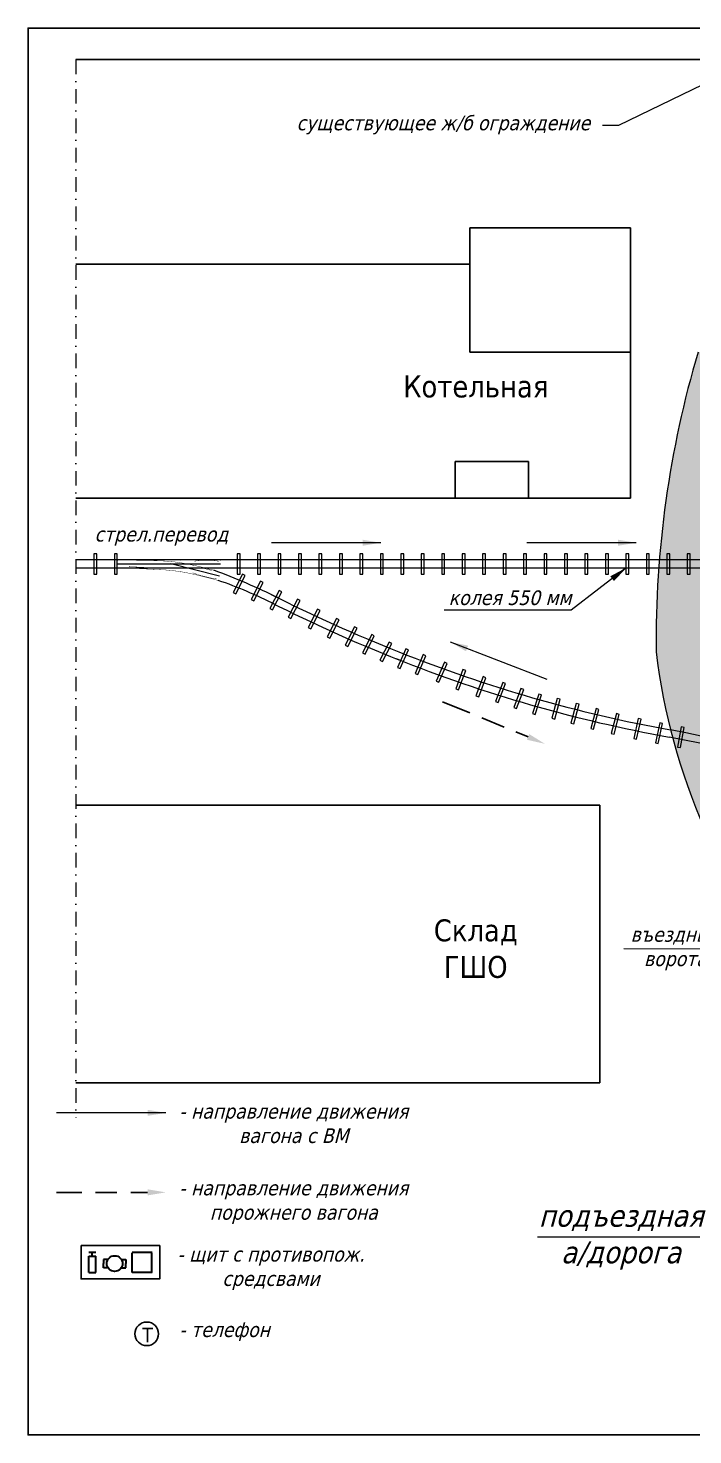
# Model space of a CAD drawing. Header units: millimetres. Extents: x -46762 to 161452, y -66984 to 31524.
# Drawn here: x 150594 to 151048, y -66984 to -66022 of the extents above; entities that cross this region are included whole.
import ezdxf

# ---------------------------------------------------------------- set-up
doc = ezdxf.new("R2010")
doc.units = ezdxf.units.MM
doc.header["$LTSCALE"] = 0.5
doc.linetypes.add('IRA2', pattern=[4, 2, -1, 0, -1])
doc.styles.get("Standard").update_dxf_attribs({"font": 'TIMES.TTF'})
doc.linetypes.add('FENCELINE1', pattern='A,6.35,-2.54,[133,ltypeshp.shx,S=2.54,R=0,X=-2.54,Y=0],-2.54,25.4', length=36.83)
doc.dimstyles.new('ISO-25', dxfattribs={"dimscale": 50, "dimtxt": 2.5, "dimasz": 2.5, "dimexe": 1.25, "dimexo": 0.625, "dimtad": 1, "dimdec": 0, "dimtxsty": 'Standard', "dimcen": 2.5, "dimadec": 0, "dimazin": 0, "dimtfac": 1, "dimtdec": 0, "dimtmove": 0, "dimatfit": 3, "dimfxl": 1, "dimarcsym": 0})

# ---------------------------------------------------------------- blocks, each defined once
blk = doc.blocks.new('СП-1.4-550')
blk.add_line((6625.198961285823, 280.8631900775558), (13666.97129164534, 280.8631900775558))
at = {"const_width": 27.3972603}
for points in [[(6625.198961285823, 592.8722897342614), (6625.198961285823, 518.8540904208476)], [(6625.198961285823, 555.8631900775563), (13666.97129164534, 555.8631900775563)], [(6625.198961285823, 42.87228973426318), (6625.198961285823, -31.14590957914879)], [(6625.198961285823, 5.863190077556283), (7410.705958716993, 5.863190077556283), (7926.854912877563, -27.91069151014563), (8850.442663393369, -73.45543429554891), (9874.04171375298, -125.3037760928091), (10496.60723218851, -185.3708780387533), (10935.2393945996, -246.8122350806952)], [(7401.918914122209, 97.78387350841331), (9514.268163237459, -2.112843564513241)], [(12067.11483321807, 134.607313082377), (11320.90375018848, 299.018727839717), (10854.34433843216, 375.4266658172819), (10511.63008454642, 422.5562417906003), (9875.800753013085, 480.2621681620658), (9431.756105104476, 503.9047577025558), (7410.44510413779, 542.2139937187593)], [(9506.211807890133, 38.60832239435331), (9506.211807890133, -42.90475993789914)], [(9514.268163237459, -2.112843564513241), (12457.99770594891, -8.357151736246038), (13061.72393421002, -162.3937188913995)], [(10938.3355605996, 592.8722897342614), (10938.3355605996, 518.8540904208476)], [(11867.02751392833, 475.2797227782667), (12249.9195485488, 517.4319114799018), (13162.60896271924, 517.4319114799018), (13563.72080042146, 470.4567435058834)], [(13096.86496300688, 40.41520671437502), (12476.72445347693, 40.41520671437502), (12067.11483321807, 134.607313082377)], [(13205.84313901149, 5.293959968666968), (12594.69643097289, 5.293959968666968), (13190.34625262183, -142.4448566780793)], [(13211.76053621345, 43.75601260643634), (13211.76053621345, -36.67669177403877)], [(13666.97129164534, 592.8722897342614), (13666.97129164534, 518.8540904208476)], [(10938.37829529864, -209.5879561648926), (10922.42911275882, -290.3892319616589)], [(10935.2393945996, -246.8122350806952), (11274.51264063632, -305.5170330142064), (11696.10032770056, -394.1119689182633), (12117.58797110512, -489.1236805952576), (13488.64186268936, -838.9385883434934)], [(11759.73698800446, -325.3564292405845), (12158.29437759701, -464.7513578939652), (12994.00921195118, -676.2311590769223), (13404.44190745428, -733.0634612417962)], [(13205.14283339398, -106.0912141979807), (13179.77447854327, -183.2183683828262)], [(13501.24118827009, -805.7568829450847), (13484.06011009903, -875.553003466377)]]:
    blk.add_lwpolyline(points, dxfattribs=at)
blk.add_lwpolyline([(13595.05126334425, -553.1640397740794), (10264.24130000323, 280.8631900775559)])

msp = doc.modelspace()

# ---------------------------------------------------------------- hatches: boundary and pattern name
at = {"lineweight": 30}
h = msp.add_hatch(color=9, dxfattribs=at)
edge = h.paths.add_edge_path()
edge.add_line((151051.9449971843, -66243.5605334494), (151101.9449971843, -66243.5605334494))
edge.add_arc((151765.2840656288, -66440.79976696512), 692.0419315061039, 163.4405223437133, 180.6086991213711)
edge.add_line((151073.2811874835, -66448.15174638305), (151023.2870343751, -66448.68289444089))
edge.add_arc((151715.2840656288, -66440.79976696512), 692.0419315061039, 163.4405223437133, 180.652676783956, ccw=False)
h = msp.add_hatch(color=9, dxfattribs=at)
edge = h.paths.add_edge_path()
edge.add_line((151023.2870343751, -66448.68289444089), (151073.2811874835, -66448.15174638305))
edge.add_arc((151444.4909049674, -66396.40474533138), 374.7991548447367, 187.9359464789209, 204.250346389043)
edge.add_line((151102.764192268, -66550.34389012556), (151056.3618045278, -66569.32845231304))
edge.add_arc((151433.8756622239, -66400.97720956152), 413.3507635030148, 186.62739563789, 204.0343474534246, ccw=False)

# ---------------------------------------------------------------- linework, layer by layer
at = {"color": 7, "linetype": 'IRA2', "lineweight": 0, "ltscale": 10}
msp.add_line((150626.1740366623, -66043.5605334494), (150626.1740366623, -66767.31182032553), dxfattribs=at)
at = {"color": 7, "linetype": 'FENCELINE1', "lineweight": 30}
msp.add_line((150626.1740366623, -66043.5605334494), (151390.7905418557, -66043.5605334494), dxfattribs=at)
at = {"color": 7, "lineweight": 30}
for p, q in [((151005.7905418557, -66158.5605334494), (150895.7905418557, -66158.5605334494)), ((150895.7905418557, -66243.5605334494), (150895.7905418557, -66158.5605334494)), ((151005.7905418557, -66243.5605334494), (151005.7905418557, -66158.5605334494)), ((150626.1740366623, -66183.5605334494), (150895.7905418557, -66183.5605334494)), ((151005.7905418557, -66243.5605334494), (150895.7905418557, -66243.5605334494)), ((151005.7905418557, -66243.5605334494), (151005.7905418557, -66343.5605334494)), ((150885.7905418557, -66343.5605334494), (150885.7905418557, -66318.5605334494)), ((150885.7905418557, -66318.5605334494), (150935.7905418557, -66318.5605334494)), ((150935.7905418557, -66318.5605334494), (150935.7905418557, -66343.5605334494)), ((151005.7905418557, -66343.5605334494), (150626.1740366623, -66343.5605334494)), ((151005.7905418557, -66343.5605334494), (150915.5798042625, -66343.5605334494)), ((150984.7897984422, -66553.5605334494), (150626.1740366623, -66553.56053344942)), ((150984.7897984422, -66553.5605334494), (150984.7897984422, -66743.5605334494)), ((150984.7897984422, -66743.5605334494), (150626.1740366623, -66743.56053344939))]:
    msp.add_line(p, q, dxfattribs=at)
at = {"color": 7, "lineweight": 0}
for p, q in [((151090.7905418557, -66385.8105334494), (150626.1740366623, -66385.8105334494)), ((151090.7905418557, -66391.3105334494), (150626.1740366623, -66391.3105334494))]:
    msp.add_line(p, q, dxfattribs=at)
at = {"color": 7, "lineweight": 35}
for p, q in [((150634.9692414142, -66859.23995423672), (150639.9048004345, -66859.23995423672)), ((150634.9692414142, -66861.99195062372), (150639.9048004345, -66861.99195062372)), ((150634.9692414142, -66873.28120251175), (150634.9692414142, -66861.99195062372)), ((150637.4370209244, -66861.99195062372), (150637.4370209244, -66859.23995423672)), ((150639.9048004345, -66873.28120251175), (150639.9048004345, -66861.99195062372)), ((150645.1065681462, -66864.30446725446), (150645.1065681462, -66867.12875795696)), ((150648.132932236, -66864.30446725446), (150645.1065681462, -66864.30446725446)), ((150645.1065681462, -66869.95304865946), (150645.1065681462, -66867.12875795696)), ((150657.31454038, -66864.30446725446), (150660.3409044698, -66864.30446725446)), ((150660.3409044698, -66864.30446725446), (150660.3409044698, -66867.12875795696)), ((150660.3409044698, -66869.95304865946), (150660.3409044698, -66867.12875795696)), ((150664.6674329482, -66873.23714738077), (150664.6674329482, -66859.68514738078)), ((150678.3468060159, -66859.60712643169), (150664.794806016, -66859.60712643169)), ((150678.2194329483, -66873.23714738077), (150678.2194329483, -66859.68514738078)), ((150634.9692414142, -66873.28120251175), (150639.9048004345, -66873.28120251175)), ((150648.132932236, -66869.95304865946), (150645.1065681462, -66869.95304865946)), ((150657.31454038, -66869.95304865946), (150660.3409044698, -66869.95304865946)), ((150678.3468060159, -66873.23714738077), (150664.794806016, -66873.23714738077))]:
    msp.add_line(p, q, dxfattribs=at)
at = {"color": 7, "lineweight": 30}
for points in [[(151954.3457285744, -66984.2911938586), (151954.3457285744, -66022.0111938586), (150593.5457285744, -66022.0111938586), (150593.5457285744, -66984.2911938586), (151954.3457285744, -66984.2911938586)], [(150895.6755380406, -66490.42569380628), (150877.0700818757, -66482.76850226917)], [(150919.3402242098, -66500.16504300889), (150904.0562772503, -66493.87483930332)], [(150935.6243718027, -66506.86688552394), (150927.2477626363, -66503.41943977195)], [(150630.185954113, -66818.40942468421), (150612.980086173, -66818.40942468421)], [(150654.2444820329, -66818.40942468421), (150639.6259581061, -66818.40942468421)], [(150675.3267108643, -66818.40942468421), (150663.8587369597, -66818.40942468421)]]:
    msp.add_lwpolyline(points, dxfattribs=at)
at = {"color": 7, "lineweight": 0}
for points in [[(150638.533958612, -66395.5605334494), (150640.533958612, -66395.5605334494), (150640.533958612, -66381.5605334494), (150638.533958612, -66381.5605334494), (150638.533958612, -66395.5605334494)], [(150652.533958612, -66395.5605334494), (150654.533958612, -66395.5605334494), (150654.533958612, -66381.5605334494), (150652.533958612, -66381.5605334494), (150652.533958612, -66395.5605334494)], [(150736.533958612, -66395.5605334494), (150738.533958612, -66395.5605334494), (150738.533958612, -66381.5605334494), (150736.533958612, -66381.5605334494), (150736.533958612, -66395.5605334494)], [(150750.533958612, -66395.5605334494), (150752.533958612, -66395.5605334494), (150752.533958612, -66381.5605334494), (150750.533958612, -66381.5605334494), (150750.533958612, -66395.5605334494)], [(150764.533958612, -66395.5605334494), (150766.533958612, -66395.5605334494), (150766.533958612, -66381.5605334494), (150764.533958612, -66381.5605334494), (150764.533958612, -66395.5605334494)], [(150778.533958612, -66395.5605334494), (150780.533958612, -66395.5605334494), (150780.533958612, -66381.5605334494), (150778.533958612, -66381.5605334494), (150778.533958612, -66395.5605334494)], [(150792.533958612, -66395.5605334494), (150794.533958612, -66395.5605334494), (150794.533958612, -66381.5605334494), (150792.533958612, -66381.5605334494), (150792.533958612, -66395.5605334494)], [(150806.533958612, -66395.5605334494), (150808.533958612, -66395.5605334494), (150808.533958612, -66381.5605334494), (150806.533958612, -66381.5605334494), (150806.533958612, -66395.5605334494)], [(150820.533958612, -66395.5605334494), (150822.533958612, -66395.5605334494), (150822.533958612, -66381.5605334494), (150820.533958612, -66381.5605334494), (150820.533958612, -66395.5605334494)], [(150834.533958612, -66395.5605334494), (150836.533958612, -66395.5605334494), (150836.533958612, -66381.5605334494), (150834.533958612, -66381.5605334494), (150834.533958612, -66395.5605334494)], [(150848.533958612, -66395.5605334494), (150850.533958612, -66395.5605334494), (150850.533958612, -66381.5605334494), (150848.533958612, -66381.5605334494), (150848.533958612, -66395.5605334494)], [(150862.533958612, -66395.5605334494), (150864.533958612, -66395.5605334494), (150864.533958612, -66381.5605334494), (150862.533958612, -66381.5605334494), (150862.533958612, -66395.5605334494)], [(150876.533958612, -66395.5605334494), (150878.533958612, -66395.5605334494), (150878.533958612, -66381.5605334494), (150876.533958612, -66381.5605334494), (150876.533958612, -66395.5605334494)], [(150890.533958612, -66395.5605334494), (150892.533958612, -66395.5605334494), (150892.533958612, -66381.5605334494), (150890.533958612, -66381.5605334494), (150890.533958612, -66395.5605334494)], [(150904.533958612, -66395.5605334494), (150906.533958612, -66395.5605334494), (150906.533958612, -66381.5605334494), (150904.533958612, -66381.5605334494), (150904.533958612, -66395.5605334494)], [(150918.533958612, -66395.5605334494), (150920.533958612, -66395.5605334494), (150920.533958612, -66381.5605334494), (150918.533958612, -66381.5605334494), (150918.533958612, -66395.5605334494)], [(150932.533958612, -66395.5605334494), (150934.533958612, -66395.5605334494), (150934.533958612, -66381.5605334494), (150932.533958612, -66381.5605334494), (150932.533958612, -66395.5605334494)], [(150946.533958612, -66395.5605334494), (150948.533958612, -66395.5605334494), (150948.533958612, -66381.5605334494), (150946.533958612, -66381.5605334494), (150946.533958612, -66395.5605334494)], [(150960.533958612, -66395.5605334494), (150962.533958612, -66395.5605334494), (150962.533958612, -66381.5605334494), (150960.533958612, -66381.5605334494), (150960.533958612, -66395.5605334494)], [(150974.533958612, -66395.5605334494), (150976.533958612, -66395.5605334494), (150976.533958612, -66381.5605334494), (150974.533958612, -66381.5605334494), (150974.533958612, -66395.5605334494)], [(150988.533958612, -66395.5605334494), (150990.533958612, -66395.5605334494), (150990.533958612, -66381.5605334494), (150988.533958612, -66381.5605334494), (150988.533958612, -66395.5605334494)], [(151002.533958612, -66395.5605334494), (151004.533958612, -66395.5605334494), (151004.533958612, -66381.5605334494), (151002.533958612, -66381.5605334494), (151002.533958612, -66395.5605334494)], [(151016.533958612, -66395.5605334494), (151018.533958612, -66395.5605334494), (151018.533958612, -66381.5605334494), (151016.533958612, -66381.5605334494), (151016.533958612, -66395.5605334494)], [(151030.533958612, -66395.5605334494), (151032.533958612, -66395.5605334494), (151032.533958612, -66381.5605334494), (151030.533958612, -66381.5605334494), (151030.533958612, -66395.5605334494)], [(151044.533958612, -66395.5605334494), (151046.533958612, -66395.5605334494), (151046.533958612, -66381.5605334494), (151044.533958612, -66381.5605334494), (151044.533958612, -66395.5605334494)], [(150733.8812782283, -66408.113196966), (150735.6632912767, -66409.02117796548), (150742.0191582731, -66396.54708662684), (150740.2371452247, -66395.63910562737), (150733.8812782283, -66408.113196966)], [(150746.1945137031, -66412.76425900415), (150747.9765267515, -66413.67224000362), (150754.3323937478, -66401.19814866499), (150752.5503806995, -66400.29016766552), (150746.1945137031, -66412.76425900415)], [(150758.9059579674, -66419.1167813584), (150760.6879710158, -66420.02476235788), (150767.0438380122, -66407.55067101924), (150765.2618249638, -66406.64269001977), (150758.9059579674, -66419.1167813584)], [(150771.4407311463, -66425.03258269475), (150773.2227441947, -66425.94056369422), (150779.578611191, -66413.46647235559), (150777.7965981427, -66412.55849135612), (150771.4407311463, -66425.03258269475)], [(150785.230756421, -66431.9241707972), (150787.0127694694, -66432.83215179667), (150793.3686364658, -66420.35806045803), (150791.5866234174, -66419.45007945856), (150785.230756421, -66431.9241707972)], [(150798.2328205874, -66438.4219323642), (150800.0148336358, -66439.32991336368), (150806.3707006321, -66426.85582202504), (150804.5886875837, -66425.94784102557), (150798.2328205874, -66438.4219323642)], [(150810.4469236454, -66444.1320408604), (150812.2289366937, -66445.04002185987), (150818.5848036901, -66432.56593052123), (150816.8027906417, -66431.65794952176), (150810.4469236454, -66444.1320408604)], [(150822.2669453094, -66449.25153497592), (150824.0489583578, -66450.15951597539), (150830.4048253542, -66437.68542463676), (150828.6228123058, -66436.77744363729), (150822.2669453094, -66449.25153497592)], [(150834.2261257053, -66454.41317103917), (150836.0081387536, -66455.32115203864), (150842.36400575, -66442.8470607), (150840.5819927016, -66441.93907970053), (150834.2261257053, -66454.41317103917)], [(150846.3217553954, -66459.33332707819), (150848.1454086931, -66460.1544778863), (150853.8934643501, -66447.38890480224), (150852.0698110523, -66446.56775399411), (150846.3217553954, -66459.33332707819)], [(150858.3434411485, -66463.37618035404), (150860.1801886811, -66464.16760849442), (150865.7201856638, -66451.31037576601), (150863.8834381312, -66450.51894762565), (150858.3434411485, -66463.37618035404)], [(150872.8234113815, -66468.63903234535), (150874.6601589142, -66469.43046048573), (150880.2001558969, -66456.57322775733), (150878.3634083642, -66455.78179961696), (150872.8234113815, -66468.63903234535)], [(150886.1939986956, -66473.96217072612), (150888.0703994611, -66474.65435579323), (150892.9156949309, -66461.51955043452), (150891.0392941653, -66460.82736536743), (150886.1939986956, -66473.96217072612)], [(150899.9530886927, -66478.74831101605), (150901.8260330998, -66479.44979462092), (150906.7364183339, -66466.3391837712), (150904.8634739268, -66465.63770016633), (150899.9530886927, -66478.74831101605)], [(150913.3230159411, -66482.71554895931), (150915.1959603482, -66483.41703256418), (150920.1063455823, -66470.30642171446), (150918.2334011752, -66469.6049381096), (150913.3230159411, -66482.71554895931)], [(150925.8362094326, -66486.79177902338), (150927.7091538397, -66487.49326262824), (150932.6195390738, -66474.38265177852), (150930.7465946667, -66473.68116817366), (150925.8362094326, -66486.79177902338)], [(150938.5605818148, -66490.83834987356), (150940.4592075248, -66491.46701545495), (150944.8598665946, -66478.17663548475), (150942.9612408845, -66477.54796990336), (150938.5605818148, -66490.83834987356)], [(150951.9230545033, -66494.09797925336), (150953.8552391144, -66494.6143731231), (150957.4699962028, -66481.0890808456), (150955.5378115917, -66480.57268697584), (150951.9230545033, -66494.09797925336)], [(150964.9437509626, -66497.44383801025), (150966.8761059567, -66497.9595939381), (150970.4863974517, -66484.43310898001), (150968.5540424576, -66483.91735305218), (150964.9437509626, -66497.44383801025)], [(150978.5078953975, -66501.03857123689), (150980.4402503915, -66501.55432716473), (150984.0505418865, -66488.02784220665), (150982.1181868925, -66487.51208627882), (150978.5078953975, -66501.03857123689)], [(150992.4832639685, -66504.42798789075), (150994.4156189626, -66504.9437438186), (150998.0259104576, -66491.41725886051), (150996.0935554635, -66490.90150293268), (150992.4832639685, -66504.42798789075)], [(151007.9071712828, -66507.95259403557), (151009.8597699619, -66508.38544319943), (151012.889714109, -66494.71725244625), (151010.9371154299, -66494.28440328239), (151007.9071712828, -66507.95259403557)], [(151022.7706012506, -66510.94972269563), (151024.7275756825, -66511.36233761674), (151027.6158801303, -66497.66351659384), (151025.6589056984, -66497.25090167276), (151022.7706012506, -66510.94972269563)], [(151037.8708212499, -66513.80742708653), (151039.8385243155, -66514.1654000544), (151042.3443350906, -66500.39147859534), (151040.3766320249, -66500.0335056275), (151037.8708212499, -66513.80742708653)]]:
    msp.add_lwpolyline(points, dxfattribs=at)
at = {"color": 7, "lineweight": 30}
msp.add_lwpolyline([(150629.8227296553, -66854.75898679107), (150683.5997139688, -66854.75898679107), (150683.5997139688, -66877.62249850907), (150629.8227296553, -66877.62249850907)], close=True, dxfattribs=at)
at = {"color": 7, "lineweight": 35}
msp.add_circle((150652.723736308, -66867.12875795696), 5.390000000000001, dxfattribs=at)
at = {"color": 7, "lineweight": 30}
msp.add_circle((150674.7135213919, -66915.17849929244), 8.063661023945315, dxfattribs=at)
at = {"color": 7, "lineweight": 0}
for centre, radius, start, end in [((151715.2840656288, -66440.79976696512), 692.0419315061039, 163.4405223437168, 180.652676783956), ((151236.0319637319, -65466.9474193994), 1055.916912647633, 243.188117813983, 248.3885744639993), ((151236.0319637319, -65472.4474193994), 1055.916912647633, 243.188117813983, 248.3885744639993), ((151203.9128297261, -65557.17285915969), 965.2101611643233, 248.18750567236, 259.7515954555928), ((151203.9128297261, -65557.17285915969), 960.2101611643233, 248.18750567236, 259.7515954555928), ((151433.8756622239, -66400.97720956152), 413.3507635030148, 186.6273956378892, 204.0343474534201), ((150277.4338395758, -70293.45051758525), 3865.955321912656, 73.6714548946826, 78.72836585774503), ((150277.4338395758, -70293.45051758525), 3860.955321912656, 73.6714548946826, 78.7277043653529)]:
    msp.add_arc(centre, radius, start, end, dxfattribs=at)
at = {"color": 7}
for centre, radius, start, end in [((150554.0508443761, -66842.11887972621), 479.1624271325075, 63.90111257212286, 69.67127940334157), ((150619.845697044, -66699.7949526587), 317.4250867384635, 63.27465673963349, 70.93361546951773)]:
    msp.add_arc(centre, radius, start, end, dxfattribs=at)
at = {"color": 7, "lineweight": 30}
for points in [[(150936.4172571494, -66504.9403314487), (150947.1836962542, -66511.62419760381), (150934.8314864561, -66508.79343959919)], [(150675.3267108643, -66816.32609135089), (150687.8267108643, -66818.40942468421), (150675.3267108643, -66820.49275801754)]]:
    msp.add_solid(points, dxfattribs=at)

# ---------------------------------------------------------------- block references
at = {"color": 1, "xscale": 0.01000000001743268, "yscale": 0.01000000001743268, "zscale": 0.01000000001743268, "rotation": 359.9934421576357}
msp.add_blockref('СП-1.4-550', (150588.6113243402, -66391.36158241608), dxfattribs=at)

# ---------------------------------------------------------------- texts
at = {"attachment_point": 5}
for s, insert, char_height, width in [('\\A1;{\\fTahoma|b0|i1|c204|p34;существующее ж/б ограждение}', (150877.608443204, -66088.29421230618), 10, 6995.56), ('\\A1;{\\fTahoma|b0|i0|c204|p34;Котельная}', (150899.8063199323, -66267.26561086826), 15, 6995.56), ('\\A1;{\\fTahoma|b0|i1|c204|p34;стрел.перевод}', (150684.6902864552, -66369.63076432238), 10, 6995.56), ('\\A1;{\\fTahoma|b0|i1|c204|p34;колея 550 мм}', (150923.2701175263, -66411.726724106), 10, 6995.56), ('\\A1;{\\fTahoma|b0|i0|c204|p34;Склад\\PГШО}', (150899.8063199323, -66651.820630573), 15, 6995.56), ('\\A1;{\\fTahoma|b0|i1|c204|p34;въездные\\Pворота}', (151036.3608169759, -66651.72763213923), 10, 6995.56), ('\\A1;{\\fTahoma|b0|i1|c204|p34;- направление движения\\Pпорожнего вагона }', (150775.2853226411, -66825.18791003386), 10, 239.584280019687), ('\\A1;{\\fTahoma|b0|i1|c204|p34;подъездная\\Pа/дорога}', (150999.216931882, -66849.04263548096), 15, 6995.56), ('\\A1;{\\fTahoma|b0|i1|c204|p34;- щит с противопож.\\Pсредсвами}', (150759.7011581238, -66870.49602244177), 10, 239.584280019687), ('\\A1;{\\fTahoma|b0|i0|c204|p34;\\H0.4x;Т}', (150675.2880573134, -66915.96827711561), 25, 6995.56), ('\\A1;{\\fTahoma|b0|i1|c204|p34;- телефон}', (150727.9560262304, -66913.763135101), 10, 239.584280019687)]:
    msp.add_mtext(s, dxfattribs=dict(at, insert=insert, char_height=char_height, width=width))
at = {"color": 1, "insert": (150775.2853226411, -66771.3978526862), "char_height": 10, "width": 239.584280019687, "attachment_point": 5}
msp.add_mtext('\\A1;{\\fTahoma|b0|i1|c204|p34;- направление движения\\Pвагона с ВМ}', dxfattribs=at)

# ---------------------------------------------------------------- leaders
at = {"color": 7, "lineweight": 0}
for points, override in [([(151087.4619498796, -66044.97374262009), (150997.5307203499, -66088.61398710826), (150986.4522735503, -66088.61398710826)], {"dimtxt": 0.25, "dimasz": 0.25, "dimexe": 0.05, "dimexo": 0, "dimgap": 0.125, "dimtad": 0}), ([(151003.0505104476, -66391.01795669337), (150965.1174577305, -66420.06333325955), (150878.2130385485, -66420.06333325955)], {"dimtxt": 0.25, "dimasz": 0.25, "dimexe": 0.05, "dimexo": 0, "dimgap": 0.125, "dimtad": 0}), ([(151204.436225318, -66594.09336738664), (151067.7435230043, -66651.98986618238), (151001.0583973419, -66651.72763213923)], {"dimtxt": 0.25, "dimasz": 0.25, "dimexe": 0.05, "dimexo": 0, "dimgap": 0.125, "dimtad": 0}), ([(151121.2636219778, -66805.52278965688), (151057.4660818005, -66849.15184888552), (150942.0430440812, -66849.15184888552)], {"dimasz": 0.25, "dimgap": 0.625, "dimtad": 0})]:
    msp.add_leader(points, dimstyle='ISO-25', override=override, dxfattribs=at)
at = {"color": 1, "lineweight": 30}
for points in [[(150834.945322031, -66374.03713478133), (150760.0986973397, -66374.03713478133)], [(151009.6617315275, -66374.03713478133), (150934.8151068361, -66374.03713478133)], [(150882.2233809581, -66441.8605925339), (150948.4329534757, -66467.31217795242)], [(150687.8267108643, -66764.01106838856), (150612.980086173, -66764.01106838856)]]:
    msp.add_leader(points, dimstyle='ISO-25', override={"dimtxt": 0.25, "dimasz": 0.25, "dimexe": 0.05, "dimexo": 0, "dimgap": 0.125, "dimtad": 0}, dxfattribs=at)

doc.saveas('drawing.dxf')
